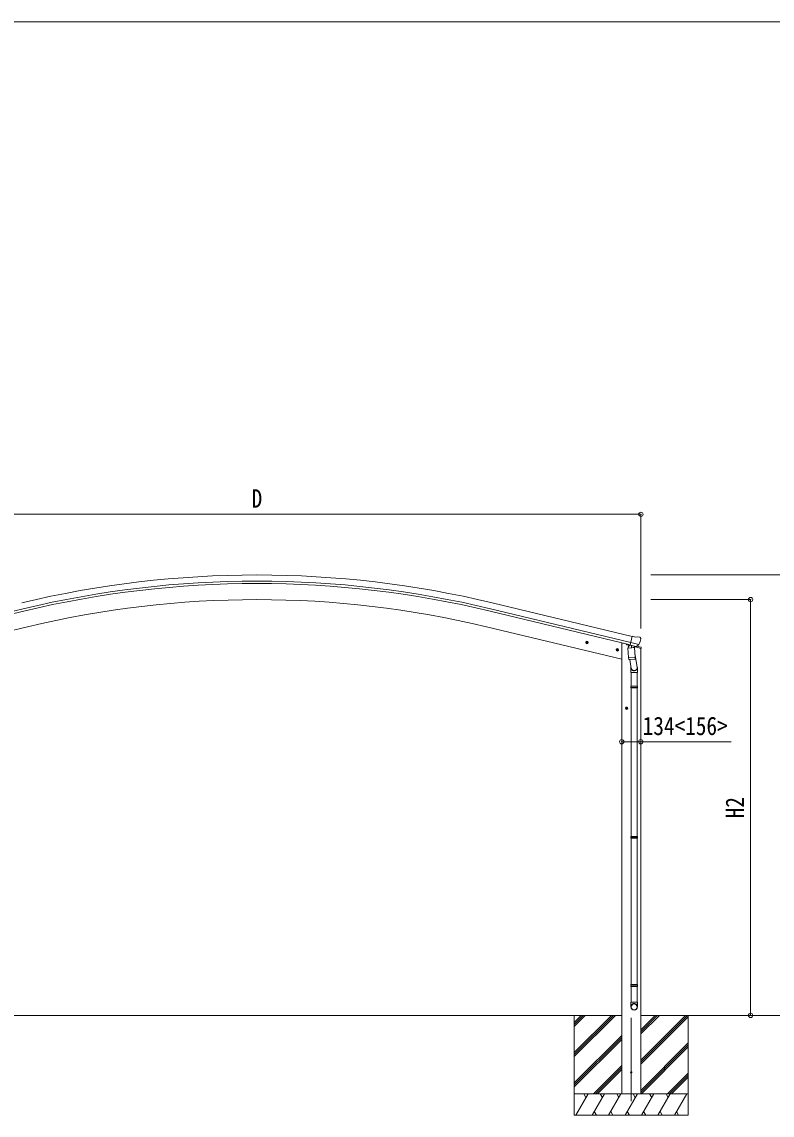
# Model space of a CAD drawing. Units: millimetres at full size, sheet at 1:30; details may follow other scales. Extents: x -8385 to 8479, y -5853 to 5787.
# Drawn here: x -5238 to 31, y -1887 to 5787 of the extents above; entities that cross this region are included whole.
import ezdxf
from ezdxf.enums import TextEntityAlignment as Align

# ---------------------------------------------------------------- set-up
doc = ezdxf.new("R2010")
doc.units = ezdxf.units.MM
doc.header["$LTSCALE"] = 30
doc.header["$PDMODE"] = 32
doc.header["$PDSIZE"] = 30
for name, color, linetype, lineweight in [('0-0_0', 7, 'Continuous', 9), ('0-1_本体', 4, 'Continuous', 9), ('0-2_部品', 7, 'Continuous', 9), ('0-8_PARTS2', 2, 'Continuous', 9), ('0-A_寸法', 6, 'Continuous', 9), ('F-0_240', 7, 'Continuous', 9)]:
    doc.layers.add(name, color=color, linetype=linetype, lineweight=lineweight)
doc.styles.add('ＭＳ ゴシック', font='')
doc.styles.get('ＭＳ ゴシック').set_extended_font_data('MS Gothic')

msp = doc.modelspace()

# ---------------------------------------------------------------- linework, layer by layer
at = {"layer": '0-0_0'}
for p, q in [((-6148.34, -1186.9), (-1025.52, -1186.9)), ((-1358.52, -1235.5), (-1309.92, -1186.89)), ((-1358.52, -1186.9), (-1358.52, -1886.9)), ((-1358.52, -1447.63), (-1097.79, -1186.9)), ((-1358.52, -1461.77), (-1083.65, -1186.9)), ((-1358.52, -1475.91), (-1069.5, -1186.9)), ((-1358.52, -1263.78), (-1281.64, -1186.9)), ((-1358.52, -1249.64), (-1295.78, -1186.9)), ((-891.52, -1186.9), (-470.36, -1186.9)), ((-891.52, -1501.13), (-577.29, -1186.9)), ((-891.52, -1515.27), (-563.15, -1186.9)), ((-891.52, -1317.28), (-761.14, -1186.9)), ((-891.52, -1303.14), (-775.28, -1186.9)), ((-891.52, -1289), (-789.42, -1186.9)), ((-891.52, -1529.41), (-558.52, -1196.41)), ((-558.52, -1186.9), (-558.52, -1886.9)), ((-1358.52, -1659.76), (-1025.52, -1326.76)), ((-1358.52, -1673.9), (-1025.52, -1340.9)), ((-1358.52, -1688.04), (-1025.52, -1355.04)), ((-891.52, -1713.26), (-558.52, -1380.26)), ((-891.52, -1727.4), (-558.52, -1394.4)), ((-886.88, -1736.9), (-558.52, -1408.54)), ((-1223.53, -1736.9), (-1025.52, -1538.89)), ((-1209.39, -1736.9), (-1025.52, -1553.03)), ((-1195.24, -1736.9), (-1025.52, -1567.18)), ((-703.03, -1736.9), (-558.52, -1592.39)), ((-688.89, -1736.9), (-558.52, -1606.53)), ((-674.74, -1736.9), (-558.52, -1620.68)), ((-558.52, -1736.9), (-1358.52, -1736.9)), ((-1348.23, -1886.9), (-1261.63, -1736.9)), ((-1276.63, -1762.88), (-1291.63, -1736.9)), ((-1232.76, -1886.9), (-1146.16, -1736.9)), ((-1161.16, -1762.88), (-1176.16, -1736.9)), ((-1117.29, -1886.9), (-1030.69, -1736.9)), ((-1045.69, -1762.88), (-1060.69, -1736.9)), ((-1025.52, -1736.9), (-891.52, -1736.9)), ((-1001.82, -1886.9), (-915.22, -1736.9)), ((-930.22, -1762.88), (-945.22, -1736.9)), ((-886.35, -1886.9), (-799.75, -1736.9)), ((-814.75, -1762.88), (-829.75, -1736.9)), ((-770.88, -1886.9), (-684.28, -1736.9)), ((-714.28, -1736.9), (-699.28, -1762.88)), ((-655.41, -1886.9), (-568.81, -1736.9)), ((-1358.52, -1886.9), (-558.52, -1886.9)), ((-1217.76, -1860.92), (-1202.76, -1886.9)), ((-1102.29, -1860.92), (-1087.29, -1886.9)), ((-986.82, -1860.92), (-971.82, -1886.9)), ((-871.35, -1860.92), (-856.35, -1886.9)), ((-755.88, -1860.92), (-740.88, -1886.9)), ((-640.41, -1860.92), (-625.41, -1886.9))]:
    msp.add_line(p, q, dxfattribs=at)
at = {"layer": '0-1_本体'}
for p, q in [((-1935.57, 1709.48), (-952.33, 1473.42)), ((-5227.81, 1667.5), (-6211.05, 1431.44)), ((-5223.88, 1651.13), (-6207.13, 1415.1)), ((-1949.58, 1651.13), (-966.33, 1415.08)), ((-1945.65, 1667.5), (-962.4, 1431.44)), ((-6148.34, 1312.98), (-5197.5, 1541.26)), ((-1025.12, 1312.98), (-1975.96, 1541.26)), ((-1025.12, 1426.1), (-1012.25, 1426.1)), ((-1025.12, 1426.1), (-1025.12, -1736.9)), ((-891.12, 1389.82), (-891.12, -1736.9))]:
    msp.add_line(p, q, dxfattribs=at)
for radius in [7073, 7029.83, 7013, 6900]:
    msp.add_arc((-3586.73, -5168.1), radius, 76.5, 103.5, dxfattribs=at)
at = {"layer": '0-2_部品'}
for p, q in [((-925.73, 1468.76), (-951.66, 1474.99)), ((-925.73, 1468.76), (-912.47, 1471.46)), ((-897.99, 1468.27), (-911.17, 1471.44)), ((-894.9, 1466.02), (-891.04, 1459.73)), ((-1279.6, 1433.2), (-1260.15, 1428.53)), ((-1272.01, 1438.06), (-1277.17, 1432.62)), ((-1272.21, 1421.14), (-1267.54, 1440.59)), ((-1264.71, 1436.31), (-1272.01, 1438.06)), ((-1267.74, 1423.67), (-1262.58, 1429.11)), ((-1262.58, 1429.11), (-1264.71, 1436.31)), ((-1065.68, 1381.84), (-1046.23, 1377.17)), ((-1058.08, 1386.7), (-1063.25, 1381.26)), ((-1058.29, 1369.78), (-1053.62, 1389.23)), ((-1050.79, 1384.95), (-1058.08, 1386.7)), ((-1048.65, 1377.75), (-1050.79, 1384.95)), ((-993.2, 1421.53), (-993.2, 1418.27)), ((-971.14, 1409.03), (-989.37, 1413.41)), ((-981.81, 1391.59), (-936.12, 1394.78)), ((-977.13, 1324.75), (-981.81, 1391.59)), ((-967.39, 1413.35), (-980.7, 1398.04)), ((-980.7, 1398.04), (-980.26, 1391.7)), ((-966.44, 1413.42), (-967.39, 1413.35)), ((-963.36, 1410.95), (-964.89, 1411.32)), ((-926.66, 1402.14), (-963.36, 1410.95)), ((-904.73, 1417.14), (-962.24, 1430.95)), ((-957.41, 1409.13), (-956.39, 1394.52)), ((-929.2, 1400.13), (-955.01, 1393.69)), ((-937.89, 1397.96), (-937.66, 1394.67)), ((-936.12, 1394.78), (-931.44, 1327.95)), ((-924.29, 1401.66), (-931.81, 1403.47)), ((-888.65, 1389.23), (-931.58, 1399.54)), ((-928.5, 1401.91), (-928.44, 1401.17)), ((-925.13, 1401.77), (-926.66, 1402.14)), ((-921.58, 1402.23), (-905.2, 1416.72)), ((-917.89, 1405.5), (-890.95, 1399.04)), ((-890.68, 1457.45), (-890.95, 1456.3)), ((-888.65, 1396.12), (-888.65, 1389.23)), ((-1053.82, 1372.31), (-1048.65, 1377.75)), ((-977.13, 1324.75), (-931.44, 1327.95)), ((-977.12, 1324.75), (-976.23, 1312.05)), ((-932.43, 1313.34), (-974.13, 1310.43)), ((-968.7, 1310.8), (-957.97, 1247.22)), ((-933.18, 1352.71), (-917.26, 1256.54)), ((-930.58, 1315.48), (-931.46, 1327.94)), ((-930.98, 1314.12), (-930.98, 1314.12)), ((-961.11, 1254.04), (-961.11, 1219.38)), ((-915.11, 1219.38), (-915.11, 1253.73)), ((-961.11, 1219.38), (-915.11, 1219.38)), ((-959.11, 1219.38), (-959.11, 1125.38)), ((-917.11, 1219.38), (-917.11, 1125.38)), ((-961.11, 1123.38), (-960.11, 1125.38)), ((-961.11, 1123.38), (-915.11, 1123.38)), ((-961.11, 1123.38), (-961.11, 1115.38)), ((-961.11, 1115.38), (-915.11, 1115.38)), ((-961.11, 1115.38), (-960.11, 1113.38)), ((-960.11, 1125.38), (-916.11, 1125.38)), ((-960.11, 1113.38), (-916.11, 1113.38)), ((-959.11, 1113.38), (-959.11, 69.04)), ((-917.11, 1113.38), (-917.11, 69.04)), ((-915.11, 1123.38), (-916.11, 1125.38)), ((-1001.32, 969.51), (-981.32, 969.51)), ((-995.07, 976.01), (-998.83, 969.51)), ((-987.57, 976.01), (-995.07, 976.01)), ((-991.32, 959.51), (-991.32, 979.51)), ((-983.81, 969.51), (-987.57, 976.01)), ((-987.57, 963.01), (-983.81, 969.51)), ((-961.11, 67.04), (-960.11, 69.04)), ((-961.11, 67.04), (-915.11, 67.04)), ((-961.11, 67.04), (-961.11, 59.04)), ((-961.11, 59.04), (-915.11, 59.04)), ((-961.11, 59.04), (-960.11, 57.04)), ((-960.11, 69.04), (-916.11, 69.04)), ((-960.11, 57.04), (-916.11, 57.04)), ((-959.11, 57.04), (-959.11, -970.99)), ((-917.11, 57.04), (-917.11, -970.99)), ((-915.11, 67.04), (-916.11, 69.04)), ((-961.11, -972.99), (-960.11, -970.99)), ((-961.11, -972.99), (-915.11, -972.99)), ((-961.11, -972.99), (-961.11, -980.99)), ((-961.11, -980.99), (-915.11, -980.99)), ((-961.11, -980.99), (-960.11, -982.99)), ((-960.11, -970.99), (-916.11, -970.99)), ((-960.11, -982.99), (-916.11, -982.99)), ((-959.11, -982.99), (-959.11, -1093)), ((-917.11, -982.99), (-917.11, -1093)), ((-915.11, -972.99), (-916.11, -970.99)), ((-961.11, -1127.14), (-961.11, -1093)), ((-961.11, -1093), (-915.11, -1093)), ((-915.11, -1127.14), (-915.11, -1093))]:
    msp.add_line(p, q, dxfattribs=at)
for points in [[(-957.09, 1409.54), (-966.82, 1411.87), (-951.66, 1474.99)], [(-1277.17, 1432.62), (-1275.04, 1425.42), (-1267.74, 1423.67)], [(-957.09, 1409.54), (-956.86, 1409.39), (-932.09, 1403.44), (-931.81, 1403.47)], [(-904.46, 1417.72), (-905.05, 1416.87), (-905.2, 1416.72)], [(-1063.25, 1381.26), (-1061.12, 1374.06), (-1053.82, 1372.31)], [(-915.11, 1123.38), (-915.11, 1115.38), (-916.11, 1113.38)], [(-998.83, 969.51), (-995.07, 963.01), (-987.57, 963.01)], [(-915.11, 67.04), (-915.11, 59.04), (-916.11, 57.04)], [(-915.11, -972.99), (-915.11, -980.99), (-916.11, -982.99)]]:
    msp.add_lwpolyline(points, dxfattribs=at)
for centre, radius in [((-1269.87, 1430.87), 8.5), ((-1269.87, 1430.87), 7.7), ((-1269.87, 1430.87), 6.5), ((-1055.95, 1379.51), 8.5), ((-1055.95, 1379.51), 7.7), ((-1055.95, 1379.51), 6.5), ((-991.32, 969.51), 8.5), ((-991.32, 969.51), 7.7), ((-991.32, 969.51), 6.5)]:
    msp.add_circle(centre, radius, dxfattribs=at)
at = {"layer": '0-2_部品', "color": 4}
msp.add_circle((-958.12, -1586.9), 5, dxfattribs=at)
at = {"layer": '0-2_部品'}
for centre, radius, start, end in [((-911.87, 1468.52), 3, 76.5, 101.5), ((-899.16, 1463.41), 5, 31.5, 76.5), ((-988.2, 1418.27), 5, 180, 256.5), ((-964.77, 1411.8), 0.5, 221.23754, 256.5), ((-958.01, 1409.04), 0.604, 7.79405, 79.40158), ((-955.37, 1394.66), 1.03, 188.03431, 289.96103), ((-929.44, 1401.1), 1, 284, 4), ((-928, 1401.95), 0.5, 76.5, 184), ((-925.01, 1402.26), 0.5, 256.5, 291.76246), ((-1087.76, 1503.55), 202.4, 334.90875, 346.5), ((-891.65, 1396.12), 3, 0, 76.5), ((-974.26, 1312.42), 2, 190.53157, 274), ((-932.57, 1315.34), 2, 274, 322.59038), ((-932.53, 1315.31), 1.95, 322.52234, 4.95983), ((-945.11, 1253.73), 30, 0, 2.54858)]:
    msp.add_arc(centre, radius, start, end, dxfattribs=at)
for centre, major_axis, ratio, start_param, end_param in [((-893.6, 1458.16), (1.57, -2.57), 0.99628, 0.7835347, 1.5707963), ((-923.59, 1404.59), (0.73, -2.92), 0.997631, 5.8041905, 5.8929484), ((-923.63, 1404.71), (-2.63, 3.16), 0.650902, 2.1145521, 2.1873627), ((-923.57, 1404.49), (0.73, -2.92), 0.997631, 5.965759, 6.7621801), ((-938.11, 1254.04), (-23, 0), 0.996195, 6.0000678, 10.0103449), ((-938.11, 1254.04), (-21, 0), 0.996195, 0.3319459, 3.3482706), ((-938.11, -1125.39), (23, 0), 0.996195, 6.2831853, 9.424778), ((-938.11, -1127.14), (23, 0), 0.996195, 6.2831853, 9.424778), ((-938.11, -1127.14), (0, -23.43), 0.981806, 4.712389, 7.8539816)]:
    msp.add_ellipse(centre, major_axis=major_axis, ratio=ratio, start_param=start_param, end_param=end_param, dxfattribs=at)
msp.add_ellipse((-938.11, -1127.14), major_axis=(-21, 0), ratio=0.996195, dxfattribs=at)
at = {"layer": '0-8_PARTS2'}
msp.add_line((-958.12, -1787.84), (-958.12, -1203.89), dxfattribs=at)
at = {"layer": '0-A_寸法'}
for p, q in [((-6282.64, 2330.63), (-890.62, 2330.63)), ((-890.62, 2330.63), (-890.62, 1528.3)), ((485.96, 1904.9), (-820.47, 1904.9)), ((-120.02, 1731.9), (-820.47, 1731.9)), ((-120.02, -1186.9), (-120.02, 1731.9)), ((-120.02, -1186.9), (-514.26, -1186.9)), ((485.96, -1186.9), (-120.02, -1186.9))]:
    msp.add_line(p, q, dxfattribs=at)
msp.add_lwpolyline([(-256.52, 734.35), (-891.12, 734.35), (-1025.12, 734.35)], dxfattribs=at)
for p in [(-890.62, 2330.63), (-120.02, 1731.9), (-1025.12, 734.35), (-891.12, 734.35), (-120.02, -1186.9)]:
    msp.add_point(p, dxfattribs=at)
at = {"layer": 'F-0_240', "color": 5}
msp.add_line((-8385.45, 5787.34), (8054.55, 5787.34), dxfattribs=at)

# ---------------------------------------------------------------- texts
at = {"layer": '0-A_寸法', "color": 7, "style": 'ＭＳ ゴシック', "width": 0.85}
for s, p in [('D', (-3624.63, 2338.63)), ('134<156>', (-877.82, 742.35))]:
    msp.add_text(s, height=129, dxfattribs=at).set_placement(p, align=Align.BOTTOM_LEFT)
msp.add_text('H2', height=129, rotation=90, dxfattribs=at).set_placement((-128.02, 196.5), align=Align.BOTTOM_LEFT)

doc.saveas('drawing.dxf')
